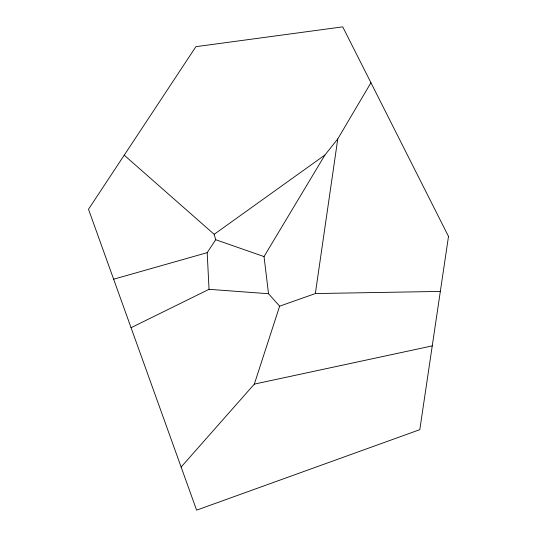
<?xml version="1.0" encoding="UTF-8"?>
<svg xmlns="http://www.w3.org/2000/svg" width="537" height="537" viewBox="0 0 537 537"><rect width="100%" height="100%" fill="white"/><g stroke="black" fill="none" stroke-linecap="round" stroke-linejoin="round"><path stroke-width="0.81" d="M181.13 467.036L254.323 384.116L279.636 306.171L315.347 293.564L337.78 138.902L370.939 82.725M279.636 306.171L268.527 293.732L264.036 256.572L324.945 154.992L337.78 138.902M131.062 327.711L209.041 289.315L207.188 252.659L215.706 239.724L214.176 234.313L124.222 155.186M214.176 234.313L324.945 154.992M113.636 279.213L207.188 252.659M254.323 384.116L432.245 345.888M315.347 293.564L440.333 291.416M209.041 289.315L268.527 293.732M215.706 239.724L264.036 256.572M448.502 236.421L419.806 429.667L196.616 510.15L88.498 209.262L195.898 46.679L342.74 26.85L448.502 236.421"/></g></svg>
